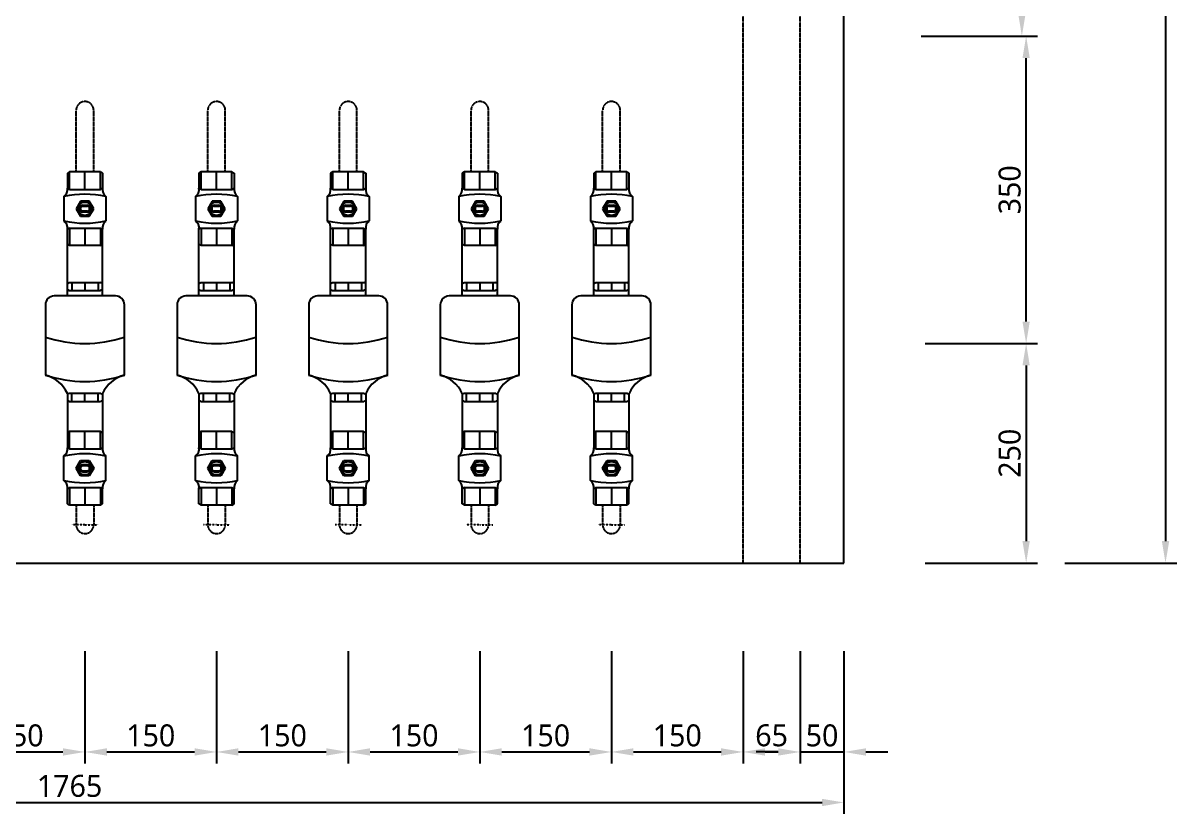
# Model space of a CAD drawing. Header units: millimetres. Extents: x -9013 to 516, y -36629 to 6082.
# Drawn here: x -1333 to -18, y -21096 to -20195 of the extents above; entities that cross this region are included whole.
import ezdxf

# ---------------------------------------------------------------- set-up
doc = ezdxf.new("R2010")
doc.units = ezdxf.units.MM
doc.header["$LTSCALE"] = 0.05
for name, pattern in [('CENTER', [50.8, 31.75, -6.35, 6.35, -6.35]), ('CENTER2', [28.575, 19.05, -3.175, 3.175, -3.175]), ('DASHDOT', [0.618421, 0.309211, -0.154605, 0, -0.154605])]:
    doc.linetypes.add(name, pattern=pattern)
doc.layers.get('0').update_dxf_attribs({"lineweight": 18})
doc.layers.get('Defpoints').update_dxf_attribs({"color": 140, "lineweight": 18})
for name, color, linetype in [('2CONC', 4, 'Continuous'), ('HVAL___2CO', 7, 'Continuous'), ('HWAT__3CO', 1, 'Continuous'), ('HWAT___1DD', 4, 'DASHDOT'), ('HWAT___5CS', 3, 'CENTER2')]:
    doc.layers.add(name, color=color, linetype=linetype)
doc.layers.add('G-Anno-Std-Cntr', color=1, linetype='CENTER2', lineweight=18)
doc.styles.add('trebuchet_MS', font='trebuc.ttf')
doc.dimstyles.new('MGP', dxfattribs={"dimtxt": 2.5, "dimasz": 2.5, "dimexe": 1.25, "dimexo": 0.625, "dimtad": 1, "dimdec": 0, "dimtxsty": 'trebuchet_MS', "dimcen": 2.5, "dimclrt": 7, "dimadec": 0, "dimazin": 0, "dimtfac": 1, "dimtdec": 0, "dimtmove": 0, "dimatfit": 3, "dimfxl": 1.148294, "dimfxlon": 1, "dimarcsym": 2})

# ---------------------------------------------------------------- blocks, each defined once
blk = doc.blocks.new('*D893')
at = {"color": 0, "lineweight": -2, "transparency": 16777216}
for p, q in [((-2162.2, -20967.8), (-2162.2, -21095.6)), ((-397.2, -20967.8), (-397.2, -21095.6)), ((-2137.2, -21082.6), (-422.2, -21082.6))]:
    blk.add_line(p, q, dxfattribs=at)
at = {"color": 0, "transparency": 16777216}
for points in [[(-2137.2, -21078.5), (-2137.2, -21086.8), (-2162.2, -21082.6)], [(-422.2, -21078.5), (-422.2, -21086.8), (-397.2, -21082.6)]]:
    blk.add_solid(points, dxfattribs=at)
at = {"layer": 'Defpoints', "color": 0, "transparency": 16777216}
for p in [(-397.2, -20750.7), (-2162.2, -20771.1), (-397.2, -21082.6)]:
    blk.add_point(p, dxfattribs=at)
at = {"color": 7, "transparency": 16777216, "insert": (-1279.7, -21063.9), "char_height": 25, "attachment_point": 5, "style": 'trebuchet_MS'}
blk.add_mtext('1765', dxfattribs=at)
blk = doc.blocks.new('*D895')
at = {"color": 0, "lineweight": -2, "transparency": 16777216}
for p, q in [((-309.3, -20110), (-181.5, -20110)), ((-194.5, -20185), (-194.5, -20135)), ((-309.3, -20210), (-181.5, -20210))]:
    blk.add_line(p, q, dxfattribs=at)
at = {"color": 0, "transparency": 16777216}
for points in [[(-198.6, -20135), (-190.3, -20135), (-194.5, -20110)], [(-198.6, -20185), (-190.3, -20185), (-194.5, -20210)]]:
    blk.add_solid(points, dxfattribs=at)
at = {"layer": 'Defpoints', "color": 0, "transparency": 16777216}
for p in [(-635.4, -20110), (-194.5, -20110), (-635.4, -20210)]:
    blk.add_point(p, dxfattribs=at)
at = {"color": 7, "transparency": 16777216, "insert": (-213.2, -20160), "char_height": 25, "attachment_point": 5, "rotation": 90, "style": 'trebuchet_MS'}
blk.add_mtext('100', dxfattribs=at)
blk = doc.blocks.new('*D902')
at = {"color": 0, "lineweight": -2, "transparency": 16777216}
for p, q in [((-145.6, -18460), (-17.8, -18460)), ((-30.8, -18485), (-30.8, -20785)), ((-145.6, -20810), (-17.8, -20810))]:
    blk.add_line(p, q, dxfattribs=at)
at = {"color": 0, "transparency": 16777216}
for points in [[(-35, -18485), (-26.6, -18485), (-30.8, -18460)], [(-35, -20785), (-26.6, -20785), (-30.8, -20810)]]:
    blk.add_solid(points, dxfattribs=at)
at = {"layer": 'Defpoints', "color": 0, "transparency": 16777216}
for p in [(-397.2, -18460), (-397.2, -20810), (-30.8, -20810)]:
    blk.add_point(p, dxfattribs=at)
at = {"color": 7, "transparency": 16777216, "insert": (-49.5, -19635), "char_height": 25, "attachment_point": 5, "rotation": 90, "style": 'trebuchet_MS'}
blk.add_mtext('2350', dxfattribs=at)
blk = doc.blocks.new('*D922')
at = {"color": 0, "lineweight": -2, "transparency": 16777216}
for p, q in [((-512.2, -20910.3), (-512.2, -21038.1)), ((-447.2, -20910.3), (-447.2, -21038.1)), ((-487.2, -21025.1), (-472.2, -21025.1))]:
    blk.add_line(p, q, dxfattribs=at)
at = {"color": 0, "transparency": 16777216}
for points in [[(-487.2, -21020.9), (-487.2, -21029.3), (-512.2, -21025.1)], [(-472.2, -21020.9), (-472.2, -21029.3), (-447.2, -21025.1)]]:
    blk.add_solid(points, dxfattribs=at)
at = {"layer": 'Defpoints', "color": 0, "transparency": 16777216}
for p in [(-512.2, -20747.3), (-447.2, -20747.3), (-447.2, -21025.1)]:
    blk.add_point(p, dxfattribs=at)
at = {"color": 7, "transparency": 16777216, "insert": (-479.7, -21006.3), "char_height": 25, "attachment_point": 5, "style": 'trebuchet_MS'}
blk.add_mtext('65', dxfattribs=at)
blk = doc.blocks.new('*D923')
at = {"color": 0, "lineweight": -2, "transparency": 16777216}
for p, q in [((-447.2, -20910.3), (-447.2, -21038.1)), ((-397.2, -20910.3), (-397.2, -21038.1)), ((-472.2, -21025.1), (-497.2, -21025.1)), ((-447.2, -21025.1), (-397.2, -21025.1)), ((-372.2, -21025.1), (-347.2, -21025.1))]:
    blk.add_line(p, q, dxfattribs=at)
at = {"color": 0, "transparency": 16777216}
for points in [[(-472.2, -21020.9), (-472.2, -21029.3), (-447.2, -21025.1)], [(-372.2, -21020.9), (-372.2, -21029.3), (-397.2, -21025.1)]]:
    blk.add_solid(points, dxfattribs=at)
at = {"layer": 'Defpoints', "color": 0, "transparency": 16777216}
for p in [(-447.2, -20782.7), (-397.2, -20782.7), (-397.2, -21025.1)]:
    blk.add_point(p, dxfattribs=at)
at = {"color": 7, "transparency": 16777216, "insert": (-422.2, -21006.4), "char_height": 25, "attachment_point": 5, "style": 'trebuchet_MS'}
blk.add_mtext('50', dxfattribs=at)
blk = doc.blocks.new('h-meter')
at = {"layer": 'HVAL___2CO'}
for p, q in [((-25.4, 45), (-105.4, 45)), ((-15.4, -35), (-15.4, 35)), ((-134.2, 20), (-135.4, 17.9)), ((-135.4, 17.9), (-135.4, -17.9)), ((-135.4, 15), (-126.2, 15)), ((-126.2, 20), (-134.2, 20)), ((-127.4, 20), (-126.2, 17.9)), ((-126.2, 17.9), (-126.2, -17.9)), ((-15.4, 20), (-1.2, 20)), ((-7.9, 20), (-9.1, 17.9)), ((-9.1, 17.9), (-9.1, -17.9)), ((0, 15), (-9.1, 15)), ((-1.2, 20), (0, 17.9)), ((0, 17.9), (0, -17.9)), ((-135.4, 0), (-126.2, 0)), ((0, 0), (-9.1, 0)), ((-135.4, -15), (-126.2, -15)), ((-134.2, -20), (-135.4, -17.9)), ((-126.2, -20), (-134.2, -20)), ((-127.4, -20), (-126.2, -17.9)), ((-15.4, -20), (-1.2, -20)), ((0, -15), (-9.1, -15)), ((-7.9, -20), (-9.1, -17.9)), ((-1.2, -20), (0, -17.9)), ((-105.4, -45), (-25.4, -45))]:
    blk.add_line(p, q, dxfattribs=at)
for centre, radius, start, end in [((-142.6, 54.8), 38.4, 295.1026, 345.2121), ((28.2, 0), 141, 161.3868, 198.6132), ((71.5, 0), 141, 161.3868, 198.6132), ((-25.4, 35), 10, 0, 90), ((-142.6, -54.8), 38.4, 14.7879, 64.8974), ((-25.4, -35), 10, 270, 0)]:
    blk.add_arc(centre, radius, start, end, dxfattribs=at)
blk = doc.blocks.new('water meter v')
at = {"layer": 'HVAL___2CO'}
h = blk.add_hatch(color=256, dxfattribs=at)
h.paths.add_polyline_path([(-5839.1, 3714.4), (-5829.1, 3714.4), (-5824.1, 3705.7), (-5829.1, 3697), (-5839.1, 3697), (-5844.1, 3705.7)])
h.paths.add_polyline_path([(-5834.1, 3698.1, 1), (-5834.1, 3713.3, 1)], flags=16)
h.paths.add_polyline_path([(-5836.7, 3701.7), (-5831.5, 3701.7, 1), (-5831.5, 3709.7), (-5836.7, 3709.7, 1)], flags=0)
h.paths.add_polyline_path([(-5836.7, 3702.9), (-5831.5, 3702.9, 1), (-5831.5, 3708.5), (-5836.7, 3708.5, 1)], flags=0)
h = blk.add_hatch(color=256, dxfattribs=at)
h.paths.add_polyline_path([(-5836.7, 3701.7, -1), (-5836.7, 3709.7), (-5831.5, 3709.7, -1), (-5831.5, 3701.7)])
h.paths.add_polyline_path([(-5831.5, 3702.9, 1), (-5831.5, 3708.5), (-5836.7, 3708.5, 1), (-5836.7, 3702.9)], flags=16)
h = blk.add_hatch(color=256, dxfattribs=at)
h.paths.add_polyline_path([(-5839.1, 3401.4), (-5829.1, 3401.4), (-5824.1, 3410.1), (-5829.1, 3418.8), (-5839.1, 3418.8), (-5844.1, 3410.1)])
h.paths.add_polyline_path([(-5834.1, 3417.7, -1), (-5834.1, 3402.5, -1)], flags=16)
h.paths.add_polyline_path([(-5836.7, 3414.1), (-5831.5, 3414.1, -1), (-5831.5, 3406.1), (-5836.7, 3406.1, -1)], flags=0)
h.paths.add_polyline_path([(-5836.7, 3412.9), (-5831.5, 3412.9, -1), (-5831.5, 3407.3), (-5836.7, 3407.3, -1)], flags=0)
h = blk.add_hatch(color=256, dxfattribs=at)
h.paths.add_polyline_path([(-5836.7, 3414.1, 1), (-5836.7, 3406.1), (-5831.5, 3406.1, 1), (-5831.5, 3414.1)])
h.paths.add_polyline_path([(-5831.5, 3412.9, -1), (-5831.5, 3407.3), (-5836.7, 3407.3, -1), (-5836.7, 3412.9)], flags=16)
for p, q in [((-5851.7, 3747.7), (-5854.1, 3746.3)), ((-5816.5, 3747.7), (-5851.7, 3747.7)), ((-5851.7, 3727.7), (-5851.7, 3747.7)), ((-5834.1, 3727.7), (-5834.1, 3747.7)), ((-5816.5, 3747.7), (-5814.1, 3746.3)), ((-5816.5, 3727.7), (-5816.5, 3747.7)), ((-5854.1, 3746.3), (-5854.1, 3729.1)), ((-5814.1, 3746.3), (-5814.1, 3729.1)), ((-5851.7, 3727.7), (-5854.1, 3729.1)), ((-5851.7, 3727.7), (-5816.5, 3727.7)), ((-5816.5, 3727.7), (-5814.1, 3729.1)), ((-5858.1, 3719.7), (-5858.1, 3691.7)), ((-5839.1, 3714.4), (-5844.1, 3705.7)), ((-5829.1, 3714.4), (-5839.1, 3714.4)), ((-5836.7, 3709.7), (-5831.5, 3709.7)), ((-5836.7, 3708.5), (-5831.5, 3708.5)), ((-5824.1, 3705.7), (-5829.1, 3714.4)), ((-5810.1, 3719.7), (-5810.1, 3691.7)), ((-5844.1, 3705.7), (-5839.1, 3697)), ((-5839.1, 3697), (-5829.1, 3697)), ((-5831.5, 3702.9), (-5836.7, 3702.9)), ((-5831.5, 3701.7), (-5836.7, 3701.7)), ((-5829.1, 3697), (-5824.1, 3705.7)), ((-5851.7, 3683.7), (-5854.1, 3682.3)), ((-5854.1, 3665.1), (-5854.1, 3682.3)), ((-5851.7, 3683.7), (-5851.7, 3663.7)), ((-5851.7, 3683.7), (-5816.5, 3683.7)), ((-5834.1, 3683.7), (-5834.1, 3663.7)), ((-5816.5, 3683.7), (-5816.5, 3663.7)), ((-5816.5, 3683.7), (-5814.1, 3682.3)), ((-5814.1, 3665.1), (-5814.1, 3682.3)), ((-5851.7, 3663.7), (-5854.1, 3665.1)), ((-5816.5, 3663.7), (-5851.7, 3663.7)), ((-5816.5, 3663.7), (-5814.1, 3665.1)), ((-5851.7, 3452.1), (-5854.1, 3450.7)), ((-5854.1, 3450.7), (-5854.1, 3433.5)), ((-5816.5, 3452.1), (-5851.7, 3452.1)), ((-5851.7, 3432.1), (-5851.7, 3452.1)), ((-5834.1, 3432.1), (-5834.1, 3452.1)), ((-5816.5, 3452.1), (-5814.1, 3450.7)), ((-5816.5, 3432.1), (-5816.5, 3452.1)), ((-5814.1, 3450.7), (-5814.1, 3433.5)), ((-5851.7, 3432.1), (-5854.1, 3433.5)), ((-5851.7, 3432.1), (-5816.5, 3432.1)), ((-5816.5, 3432.1), (-5814.1, 3433.5)), ((-5858.1, 3396.1), (-5858.1, 3424.1)), ((-5844.1, 3410.1), (-5839.1, 3418.8)), ((-5839.1, 3418.8), (-5829.1, 3418.8)), ((-5829.1, 3418.8), (-5824.1, 3410.1)), ((-5810.1, 3396.1), (-5810.1, 3424.1)), ((-5839.1, 3401.4), (-5844.1, 3410.1)), ((-5831.5, 3414.1), (-5836.7, 3414.1)), ((-5831.5, 3412.9), (-5836.7, 3412.9)), ((-5836.7, 3407.3), (-5831.5, 3407.3)), ((-5836.7, 3406.1), (-5831.5, 3406.1)), ((-5824.1, 3410.1), (-5829.1, 3401.4)), ((-5829.1, 3401.4), (-5839.1, 3401.4)), ((-5851.7, 3388.1), (-5854.1, 3386.7)), ((-5854.1, 3369.5), (-5854.1, 3386.7)), ((-5851.7, 3388.1), (-5851.7, 3368.1)), ((-5851.7, 3388.1), (-5816.5, 3388.1)), ((-5834.1, 3388.1), (-5834.1, 3368.1)), ((-5816.5, 3388.1), (-5814.1, 3386.7)), ((-5816.5, 3388.1), (-5816.5, 3368.1)), ((-5814.1, 3369.5), (-5814.1, 3386.7)), ((-5851.7, 3368.1), (-5854.1, 3369.5)), ((-5816.5, 3368.1), (-5851.7, 3368.1)), ((-5816.5, 3368.1), (-5814.1, 3369.5))]:
    blk.add_line(p, q, dxfattribs=at)
for centre in [(-5834.1, 3705.7), (-5834.1, 3410.1)]:
    blk.add_circle(centre, 7.6, dxfattribs=at)
for centre, radius, start, end in [((-5863.8, 3727.7), 9.8, 305.5591, 8.2752), ((-5834.1, 3606.5), 115.7, 78.0304, 101.9696), ((-5804.4, 3727.7), 9.8, 171.7248, 234.4409), ((-5836.7, 3705.7), 4, 90, 270), ((-5836.7, 3705.7), 4, 90, 270), ((-5836.7, 3705.7), 2.8, 90, 270), ((-5831.5, 3705.7), 4, 270, 90), ((-5831.5, 3705.7), 2.8, 270, 90), ((-5863.8, 3683.7), 9.8, 351.7248, 54.4409), ((-5834.1, 3804.9), 115.7, 258.0304, 281.9696), ((-5804.4, 3683.7), 9.8, 125.5591, 188.2752), ((-5863.8, 3432.1), 9.8, 305.5591, 8.2752), ((-5804.4, 3432.1), 9.8, 171.7248, 234.4409), ((-5834.1, 3310.9), 115.7, 78.0304, 101.9696), ((-5836.7, 3410.1), 4, 90, 270), ((-5836.7, 3410.1), 4, 90, 270), ((-5836.7, 3410.1), 2.8, 90, 270), ((-5831.5, 3410.1), 4, 270, 90), ((-5831.5, 3410.1), 2.8, 270, 90), ((-5863.8, 3388.1), 9.8, 351.7248, 54.4409), ((-5834.1, 3509.3), 115.7, 258.0304, 281.9696), ((-5804.4, 3388.1), 9.8, 125.5591, 188.2752)]:
    blk.add_arc(centre, radius, start, end, dxfattribs=at)
at = {"layer": 'HWAT__3CO'}
for p, q in [((-5854.1, 3620.5), (-5854.1, 3665.1)), ((-5814.1, 3620.5), (-5814.1, 3665.1)), ((-5854.1, 3487.5), (-5854.1, 3450.7)), ((-5814.1, 3487.5), (-5814.1, 3450.7))]:
    blk.add_line(p, q, dxfattribs=at)
at = {"layer": 'HWAT___1DD'}
for q in [(-5849.1, 3345.8), (-5819.1, 3345.8)]:
    blk.add_line((-5834.1, 3345.8), q, dxfattribs=at)
at = {"layer": 'HWAT___5CS'}
for p, q in [((-5844.1, 3747.7), (-5844.1, 3817.7)), ((-5824.1, 3747.7), (-5824.1, 3817.7)), ((-5844.1, 3368.1), (-5844.1, 3345.8)), ((-5824.1, 3368.1), (-5824.1, 3345.8))]:
    blk.add_line(p, q, dxfattribs=at)
for centre, start, end in [((-5834.1, 3817.7), 0, 180), ((-5834.1, 3345.8), 180, 0)]:
    blk.add_arc(centre, 10, start, end, dxfattribs=at)
at = {"rotation": 89.99999999999999}
blk.add_blockref('h-meter', (-5834.1, 3621.7), dxfattribs=at)
blk = doc.blocks.new('*D925')
at = {"color": 0, "lineweight": -2, "transparency": 16777216}
for p, q in [((-304.5, -20560), (-176.6, -20560)), ((-189.6, -20585), (-189.6, -20785)), ((-304.5, -20810), (-176.6, -20810))]:
    blk.add_line(p, q, dxfattribs=at)
at = {"color": 0, "transparency": 16777216}
for points in [[(-193.8, -20585), (-185.5, -20585), (-189.6, -20560)], [(-193.8, -20785), (-185.5, -20785), (-189.6, -20810)]]:
    blk.add_solid(points, dxfattribs=at)
at = {"layer": 'Defpoints', "color": 0, "transparency": 16777216}
for p in [(-662.2, -20560), (-662.2, -20810), (-189.6, -20810)]:
    blk.add_point(p, dxfattribs=at)
at = {"color": 7, "transparency": 16777216, "insert": (-208.3, -20685), "char_height": 25, "attachment_point": 5, "rotation": 90, "style": 'trebuchet_MS'}
blk.add_mtext('250', dxfattribs=at)
blk = doc.blocks.new('*D926')
at = {"color": 0, "lineweight": -2, "transparency": 16777216}
for p, q in [((-303.1, -20210), (-176.6, -20210)), ((-189.6, -20535), (-189.6, -20235)), ((-304.5, -20560), (-176.6, -20560))]:
    blk.add_line(p, q, dxfattribs=at)
at = {"color": 0, "transparency": 16777216}
for points in [[(-193.8, -20235), (-185.5, -20235), (-189.6, -20210)], [(-193.8, -20535), (-185.5, -20535), (-189.6, -20560)]]:
    blk.add_solid(points, dxfattribs=at)
at = {"layer": 'Defpoints', "color": 0, "transparency": 16777216}
for p in [(-309.1, -20210), (-189.6, -20210), (-325.9, -20560)]:
    blk.add_point(p, dxfattribs=at)
at = {"color": 7, "transparency": 16777216, "insert": (-208.3, -20385), "char_height": 25, "attachment_point": 5, "rotation": 90, "style": 'trebuchet_MS'}
blk.add_mtext('350', dxfattribs=at)
blk = doc.blocks.new('*D928')
at = {"color": 0, "lineweight": -2, "transparency": 16777216}
for p, q in [((-1412.2, -20910.3), (-1412.2, -21038.1)), ((-1262.2, -20910.3), (-1262.2, -21038.1)), ((-1387.2, -21025.1), (-1287.2, -21025.1))]:
    blk.add_line(p, q, dxfattribs=at)
at = {"color": 0, "transparency": 16777216}
for points in [[(-1387.2, -21020.9), (-1387.2, -21029.3), (-1412.2, -21025.1)], [(-1287.2, -21020.9), (-1287.2, -21029.3), (-1262.2, -21025.1)]]:
    blk.add_solid(points, dxfattribs=at)
at = {"layer": 'Defpoints', "color": 0, "transparency": 16777216}
for p in [(-1412.2, -20766.4), (-1262.2, -20766.4), (-1262.2, -21025.1)]:
    blk.add_point(p, dxfattribs=at)
at = {"color": 7, "transparency": 16777216, "insert": (-1337.2, -21006.4), "char_height": 25, "attachment_point": 5, "style": 'trebuchet_MS'}
blk.add_mtext('150', dxfattribs=at)
blk = doc.blocks.new('*D929')
at = {"color": 0, "lineweight": -2, "transparency": 16777216}
for p, q in [((-1262.2, -20910.3), (-1262.2, -21038.1)), ((-1112.2, -20910.3), (-1112.2, -21038.1)), ((-1237.2, -21025.1), (-1137.2, -21025.1))]:
    blk.add_line(p, q, dxfattribs=at)
at = {"color": 0, "transparency": 16777216}
for points in [[(-1237.2, -21020.9), (-1237.2, -21029.3), (-1262.2, -21025.1)], [(-1137.2, -21020.9), (-1137.2, -21029.3), (-1112.2, -21025.1)]]:
    blk.add_solid(points, dxfattribs=at)
at = {"layer": 'Defpoints', "color": 0, "transparency": 16777216}
for p in [(-1262.2, -20766.4), (-1112.2, -20766.4), (-1112.2, -21025.1)]:
    blk.add_point(p, dxfattribs=at)
at = {"color": 7, "transparency": 16777216, "insert": (-1187.2, -21006.4), "char_height": 25, "attachment_point": 5, "style": 'trebuchet_MS'}
blk.add_mtext('150', dxfattribs=at)
blk = doc.blocks.new('*D930')
at = {"color": 0, "lineweight": -2, "transparency": 16777216}
for p, q in [((-1112.2, -20910.3), (-1112.2, -21038.1)), ((-962.2, -20910.3), (-962.2, -21038.1)), ((-1087.2, -21025.1), (-987.2, -21025.1))]:
    blk.add_line(p, q, dxfattribs=at)
at = {"color": 0, "transparency": 16777216}
for points in [[(-1087.2, -21020.9), (-1087.2, -21029.3), (-1112.2, -21025.1)], [(-987.2, -21020.9), (-987.2, -21029.3), (-962.2, -21025.1)]]:
    blk.add_solid(points, dxfattribs=at)
at = {"layer": 'Defpoints', "color": 0, "transparency": 16777216}
for p in [(-1112.2, -20766.4), (-962.2, -20766.4), (-962.2, -21025.1)]:
    blk.add_point(p, dxfattribs=at)
at = {"color": 7, "transparency": 16777216, "insert": (-1037.2, -21006.4), "char_height": 25, "attachment_point": 5, "style": 'trebuchet_MS'}
blk.add_mtext('150', dxfattribs=at)
blk = doc.blocks.new('*D931')
at = {"color": 0, "lineweight": -2, "transparency": 16777216}
for p, q in [((-962.2, -20910.3), (-962.2, -21038.1)), ((-812.2, -20910.3), (-812.2, -21038.1)), ((-937.2, -21025.1), (-837.2, -21025.1))]:
    blk.add_line(p, q, dxfattribs=at)
at = {"color": 0, "transparency": 16777216}
for points in [[(-937.2, -21020.9), (-937.2, -21029.3), (-962.2, -21025.1)], [(-837.2, -21020.9), (-837.2, -21029.3), (-812.2, -21025.1)]]:
    blk.add_solid(points, dxfattribs=at)
at = {"layer": 'Defpoints', "color": 0, "transparency": 16777216}
for p in [(-962.2, -20766.4), (-812.2, -20766.4), (-812.2, -21025.1)]:
    blk.add_point(p, dxfattribs=at)
at = {"color": 7, "transparency": 16777216, "insert": (-887.2, -21006.4), "char_height": 25, "attachment_point": 5, "style": 'trebuchet_MS'}
blk.add_mtext('150', dxfattribs=at)
blk = doc.blocks.new('*D932')
at = {"color": 0, "lineweight": -2, "transparency": 16777216}
for p, q in [((-812.2, -20910.3), (-812.2, -21038.1)), ((-662.2, -20910.3), (-662.2, -21038.1)), ((-787.2, -21025.1), (-687.2, -21025.1))]:
    blk.add_line(p, q, dxfattribs=at)
at = {"color": 0, "transparency": 16777216}
for points in [[(-787.2, -21020.9), (-787.2, -21029.3), (-812.2, -21025.1)], [(-687.2, -21020.9), (-687.2, -21029.3), (-662.2, -21025.1)]]:
    blk.add_solid(points, dxfattribs=at)
at = {"layer": 'Defpoints', "color": 0, "transparency": 16777216}
for p in [(-812.2, -20766.4), (-662.2, -20766.4), (-662.2, -21025.1)]:
    blk.add_point(p, dxfattribs=at)
at = {"color": 7, "transparency": 16777216, "insert": (-737.2, -21006.4), "char_height": 25, "attachment_point": 5, "style": 'trebuchet_MS'}
blk.add_mtext('150', dxfattribs=at)
blk = doc.blocks.new('*D933')
at = {"color": 0, "lineweight": -2, "transparency": 16777216}
for p, q in [((-662.2, -20910.3), (-662.2, -21038.1)), ((-512.2, -20910.3), (-512.2, -21038.1)), ((-637.2, -21025.1), (-537.2, -21025.1))]:
    blk.add_line(p, q, dxfattribs=at)
at = {"color": 0, "transparency": 16777216}
for points in [[(-637.2, -21020.9), (-637.2, -21029.3), (-662.2, -21025.1)], [(-537.2, -21020.9), (-537.2, -21029.3), (-512.2, -21025.1)]]:
    blk.add_solid(points, dxfattribs=at)
at = {"layer": 'Defpoints', "color": 0, "transparency": 16777216}
for p in [(-662.2, -20766.4), (-512.2, -20766.4), (-512.2, -21025.1)]:
    blk.add_point(p, dxfattribs=at)
at = {"color": 7, "transparency": 16777216, "insert": (-587.2, -21006.4), "char_height": 25, "attachment_point": 5, "style": 'trebuchet_MS'}
blk.add_mtext('150', dxfattribs=at)
blk = doc.blocks.new('*D934')
at = {"color": 0, "lineweight": -2, "transparency": 16777216}
for p, q in [((-2133.9, -20210), (-2261.7, -20210)), ((-2248.7, -20535), (-2248.7, -20235)), ((-2210.1, -20560), (-2261.7, -20560))]:
    blk.add_line(p, q, dxfattribs=at)
at = {"color": 0, "transparency": 16777216}
for points in [[(-2252.9, -20235), (-2244.6, -20235), (-2248.7, -20210)], [(-2252.9, -20535), (-2244.6, -20535), (-2248.7, -20560)]]:
    blk.add_solid(points, dxfattribs=at)
at = {"layer": 'Defpoints', "color": 0, "transparency": 16777216}
for p in [(-2248.7, -20210), (-635.4, -20210), (-2204.1, -20560)]:
    blk.add_point(p, dxfattribs=at)
at = {"color": 7, "transparency": 16777216, "insert": (-2267.4, -20385), "char_height": 25, "attachment_point": 5, "rotation": 90, "style": 'trebuchet_MS'}
blk.add_mtext('350', dxfattribs=at)

msp = doc.modelspace()

# ---------------------------------------------------------------- linework, layer by layer
at = {"layer": '2CONC', "lineweight": -3}
for p, q in [((-397.2, -20810), (-397.2, -18460)), ((-2162.2, -20810), (-397.2, -20810))]:
    msp.add_line(p, q, dxfattribs=at)
at = {"layer": 'HWAT___5CS', "color": 2}
for p, q in [((-512.2, -20810), (-512.2, -18460)), ((-447.2, -20810), (-447.2, -18460))]:
    msp.add_line(p, q, dxfattribs=at)

# ---------------------------------------------------------------- block references
at = {"layer": 'G-Anno-Std-Cntr', "linetype": 'CENTER'}
for p in [(4571.9, -24112.2), (4721.9, -24112.2), (4871.9, -24112.2), (5021.9, -24112.2), (5171.9, -24112.2)]:
    msp.add_blockref('water meter v', p, dxfattribs=at)

# ---------------------------------------------------------------- dimensions: what is measured, and where the dimension line sits
for base, p1, p2, picture, middle in [((-30.8, -20810), (-397.2, -18460), (-397.2, -20810), '*D902', (-49.5, -19635)), ((-194.5, -20110), (-635.4, -20210), (-635.4, -20110), '*D895', (-213.2, -20160)), ((-2248.7, -20210), (-2204.1, -20560), (-635.4, -20210), '*D934', (-2267.4, -20385)), ((-189.6, -20210), (-325.9, -20560), (-309.1, -20210), '*D926', (-208.3, -20385)), ((-189.6, -20810), (-662.2, -20560), (-662.2, -20810), '*D925', (-208.3, -20685))]:
    dim = msp.add_linear_dim(base=base, p1=p1, p2=p2, angle=90, dimstyle='MGP', override={"dimscale": 100, "dimtxt": 0.25, "dimasz": 0.25, "dimexe": 0.13, "dimexo": 0.06, "dimgap": 0.06, "dimarcsym": 1})
    dim.commit()
    dim.dimension.update_dxf_attribs({"geometry": picture, "text_midpoint": middle})
for base, p1, p2, picture, middle in [((-447.2, -21025.1), (-512.2, -20747.3), (-447.2, -20747.3), '*D922', (-479.7, -21006.3)), ((-397.2, -21082.6), (-2162.2, -20771.1), (-397.2, -20750.7), '*D893', (-1279.7, -21063.9)), ((-1262.2, -21025.1), (-1412.2, -20766.4), (-1262.2, -20766.4), '*D928', (-1337.2, -21006.4)), ((-1112.2, -21025.1), (-1262.2, -20766.4), (-1112.2, -20766.4), '*D929', (-1187.2, -21006.4)), ((-962.2, -21025.1), (-1112.2, -20766.4), (-962.2, -20766.4), '*D930', (-1037.2, -21006.4)), ((-812.2, -21025.1), (-962.2, -20766.4), (-812.2, -20766.4), '*D931', (-887.2, -21006.4)), ((-662.2, -21025.1), (-812.2, -20766.4), (-662.2, -20766.4), '*D932', (-737.2, -21006.4)), ((-512.2, -21025.1), (-662.2, -20766.4), (-512.2, -20766.4), '*D933', (-587.2, -21006.4)), ((-397.2, -21025.1), (-447.2, -20782.7), (-397.2, -20782.7), '*D923', (-422.2, -21006.4))]:
    dim = msp.add_linear_dim(base=base, p1=p1, p2=p2, dimstyle='MGP', override={"dimscale": 100, "dimtxt": 0.25, "dimasz": 0.25, "dimexe": 0.13, "dimexo": 0.06, "dimgap": 0.06, "dimarcsym": 1})
    dim.commit()
    dim.dimension.update_dxf_attribs({"geometry": picture, "text_midpoint": middle})

doc.saveas('drawing.dxf')
